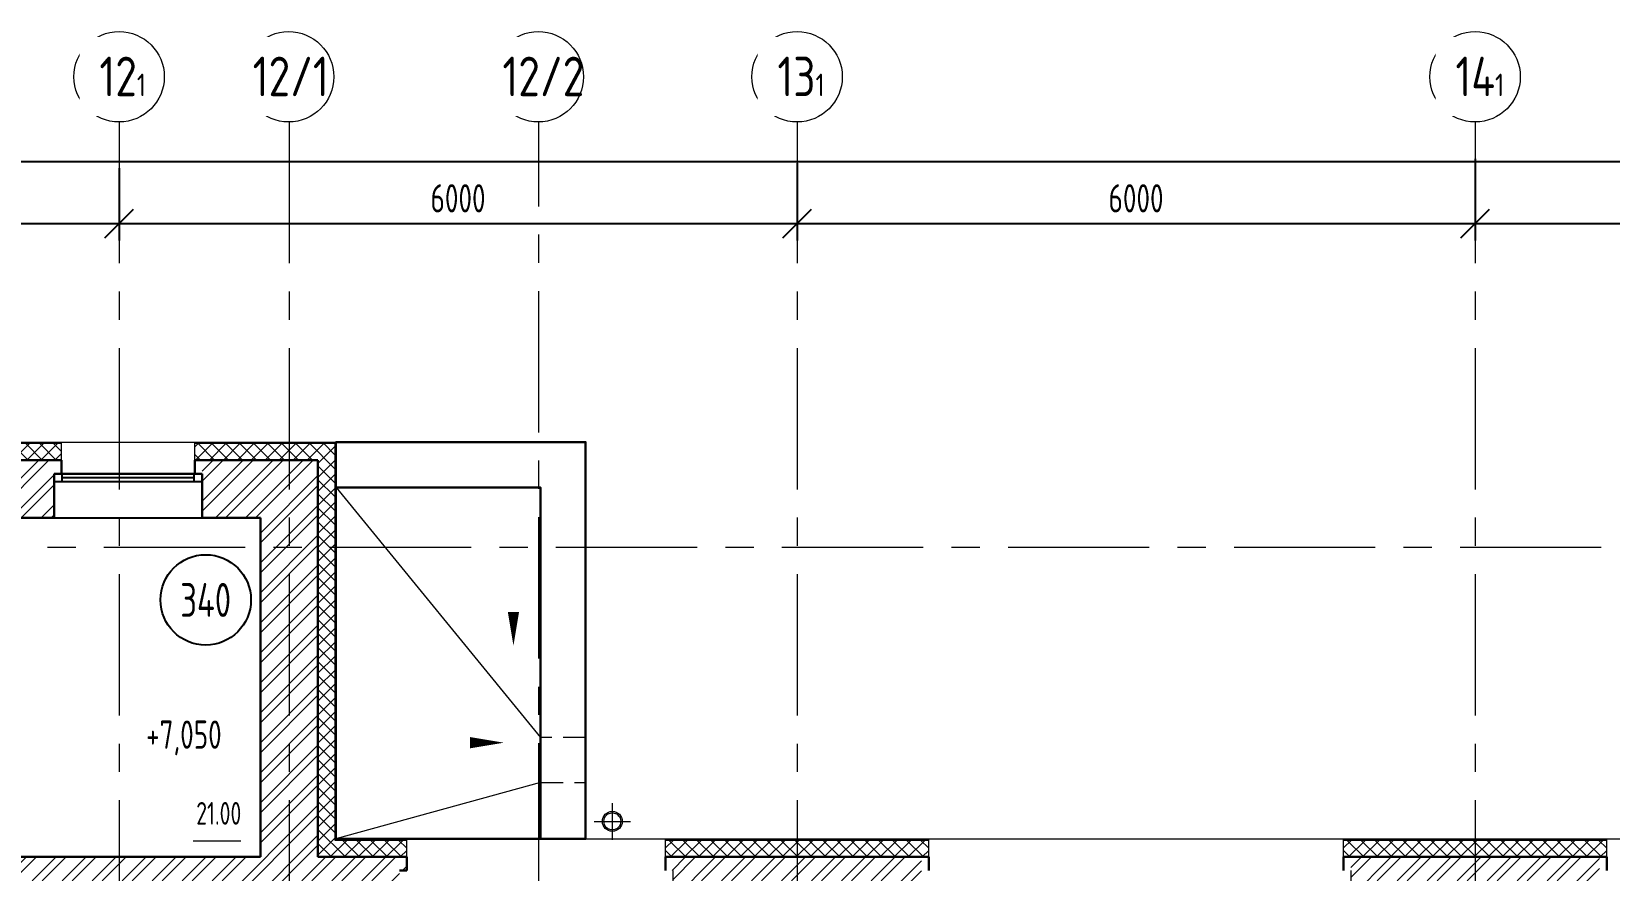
# Model space of a CAD drawing. Header units: millimetres. Extents: x -265044 to 366616, y 0 to 292181.
# Drawn here: x 86868 to 100831, y 127742 to 135163 of the extents above; entities that cross this region are included whole.
import ezdxf
from ezdxf import colors
from ezdxf.entities.mleader import LeaderData, LeaderLine
from ezdxf.enums import TextEntityAlignment as Align
from ezdxf.math import Vec2, Vec3

# ---------------------------------------------------------------- set-up
doc = ezdxf.new("R2010")
doc.units = ezdxf.units.MM
doc.header["$MEASUREMENT"] = 0
doc.header["$PDMODE"] = 3
doc.header["$PDSIZE"] = -4
doc.linetypes.add('CENTER', pattern=[2, 1.25, -0.25, 0.25, -0.25])
doc.linetypes.add('HIDDEN', pattern=[6, 4, -2])
doc.layers.get('0').update_dxf_attribs({"color": 250, "lineweight": 9})
doc.layers.get('Defpoints').update_dxf_attribs({"color": 6})
for name, color, linetype, lineweight in [('18_АР_Водостоки', 7, 'Continuous', 18), ('АР_Маркер экспликации', 239, 'Continuous', 13), ('АР_Навесной фасад', 5, 'Continuous', 5), ('АР_Номер помещения', 1, 'Continuous', 25), ('АР_Оси', 193, 'Continuous', 9), ('АР_Оси размеры', 164, 'Continuous', 9), ('АР_Отметки', 250, 'Continuous', 15), ('АР_Помещения_площадь', 19, 'Continuous', 9), ('АР_Сущ Несущая стена', 202, 'Continuous', 30), ('АР_тонкая линия', 250, 'Continuous', 0), ('АР_Утеплитель', 250, 'Continuous', 9), ('АР_Штриховка кирпич', 250, 'Continuous', 9), ('перекр 0.3', 181, 'Continuous', 30)]:
    doc.layers.add(name, color=color, linetype=linetype, lineweight=lineweight)
doc.layers.add('АР_новое окно', color=160, linetype='Continuous')
doc.styles.add('ISOCPEUR', font='isocpeur.ttf', dxfattribs={"width": 0.7})
doc.styles.get("Standard").update_dxf_attribs({"font": 'isocpeur.ttf'})
doc.styles.add('ГОСТ 2.304', font='isocpeur.ttf', dxfattribs={"width": 0.7})
doc.dimstyles.new('СПДС', dxfattribs={"dimscale": 100, "dimtxt": 2.5, "dimasz": 2.5, "dimexe": 1.5, "dimexo": 0, "dimgap": 1, "dimtad": 1, "dimdec": 0, "dimrnd": 1, "dimtxsty": 'ГОСТ 2.304', "dimblk": 'OBLIQUE', "dimcen": 2.5, "dimdle": 1.5, "dimadec": 0, "dimazin": 2, "dimtfac": 0.75, "dimtdec": 0, "dimtmove": 1, "dimatfit": 3, "dimfxl": 1, "dimtolj": 1, "dimarcsym": 1})

# ---------------------------------------------------------------- blocks, each defined once
blk = doc.blocks.new('*U159')
at = {"layer": 'АР_новое окно', "color": 8, "lineweight": 20}
for p, q in [((0, 1310), (-70, 1310)), ((0, 0), (-70, 0))]:
    blk.add_line(p, q, dxfattribs=at)
at = {"layer": 'АР_новое окно', "color": 8}
for p, q in [((-70, 1310), (-70, 0)), ((-70, 0), (-70, 1310)), ((0, 1310), (0, 0)), ((0, 1240), (-70, 1240)), ((-35, 1240), (-35, 70)), ((0, 70), (-70, 70))]:
    blk.add_line(p, q, dxfattribs=at)
blk = doc.blocks.new('_Oblique')
at = {"color": 8, "linetype": 'ByBlock', "lineweight": -2}
blk.add_line((-0.5, -0.5), (0.5, 0.5), dxfattribs=at)
blk = doc.blocks.new('*D537')
at = {"layer": 'Defpoints', "color": 0, "lineweight": 13, "ltscale": 100, "transparency": 16777216}
for p in [(87642, 133956), (81642, 133836), (87642, 133464)]:
    blk.add_point(p, dxfattribs=at)
at = {"layer": 'АР_Оси размеры', "color": 8, "lineweight": -2, "ltscale": 100, "transparency": 16777216}
for p, q in [((87642, 133956), (87642, 133314)), ((81642, 133836), (81642, 133314)), ((81492, 133464), (87792, 133464))]:
    blk.add_line(p, q, dxfattribs=at)
at = {"layer": 'АР_Оси размеры', "color": 8, "lineweight": -2, "ltscale": 100, "transparency": 16777216, "xscale": 250, "yscale": 250, "zscale": 250, "rotation": 180}
blk.add_blockref('_Oblique', (81642, 133464), dxfattribs=at)
at = {"layer": 'АР_Оси размеры', "color": 8, "lineweight": -2, "ltscale": 100, "transparency": 16777216, "xscale": 250, "yscale": 250, "zscale": 250}
blk.add_blockref('_Oblique', (87642, 133464), dxfattribs=at)
at = {"layer": 'АР_Оси размеры', "color": 8, "ltscale": 100, "transparency": 16777216, "insert": (84642, 133688), "char_height": 250, "attachment_point": 5, "style": 'ГОСТ 2.304'}
blk.add_mtext('\\A1;6000', dxfattribs=at)
blk = doc.blocks.new('*D538')
at = {"layer": 'Defpoints', "color": 0, "lineweight": 13, "ltscale": 100, "transparency": 16777216}
for p in [(87642, 133925), (93642, 133999), (93642, 133464)]:
    blk.add_point(p, dxfattribs=at)
at = {"layer": 'АР_Оси размеры', "color": 8, "lineweight": -2, "ltscale": 100, "transparency": 16777216}
for p, q in [((87642, 133925), (87642, 133314)), ((93642, 133999), (93642, 133314)), ((87492, 133464), (93792, 133464))]:
    blk.add_line(p, q, dxfattribs=at)
at = {"layer": 'АР_Оси размеры', "color": 8, "lineweight": -2, "ltscale": 100, "transparency": 16777216, "xscale": 250, "yscale": 250, "zscale": 250, "rotation": 180}
blk.add_blockref('_Oblique', (87642, 133464), dxfattribs=at)
at = {"layer": 'АР_Оси размеры', "color": 8, "lineweight": -2, "ltscale": 100, "transparency": 16777216, "xscale": 250, "yscale": 250, "zscale": 250}
blk.add_blockref('_Oblique', (93642, 133464), dxfattribs=at)
at = {"layer": 'АР_Оси размеры', "color": 8, "ltscale": 100, "transparency": 16777216, "insert": (90642, 133688), "char_height": 250, "attachment_point": 5, "style": 'ГОСТ 2.304'}
blk.add_mtext('\\A1;6000', dxfattribs=at)
blk = doc.blocks.new('*D539')
at = {"layer": 'Defpoints', "color": 0, "lineweight": 13, "ltscale": 100, "transparency": 16777216}
for p in [(93642, 133999), (99642, 134036), (99642, 133464)]:
    blk.add_point(p, dxfattribs=at)
at = {"layer": 'АР_Оси размеры', "color": 8, "lineweight": -2, "ltscale": 100, "transparency": 16777216}
for p, q in [((93642, 133999), (93642, 133314)), ((99642, 134036), (99642, 133314)), ((93492, 133464), (99792, 133464))]:
    blk.add_line(p, q, dxfattribs=at)
at = {"layer": 'АР_Оси размеры', "color": 8, "lineweight": -2, "ltscale": 100, "transparency": 16777216, "xscale": 250, "yscale": 250, "zscale": 250, "rotation": 180}
blk.add_blockref('_Oblique', (93642, 133464), dxfattribs=at)
at = {"layer": 'АР_Оси размеры', "color": 8, "lineweight": -2, "ltscale": 100, "transparency": 16777216, "xscale": 250, "yscale": 250, "zscale": 250}
blk.add_blockref('_Oblique', (99642, 133464), dxfattribs=at)
at = {"layer": 'АР_Оси размеры', "color": 8, "ltscale": 100, "transparency": 16777216, "insert": (96642, 133688), "char_height": 250, "attachment_point": 5, "style": 'ГОСТ 2.304'}
blk.add_mtext('\\A1;6000', dxfattribs=at)
blk = doc.blocks.new('*D540')
at = {"layer": 'Defpoints', "color": 0, "lineweight": 13, "ltscale": 100, "transparency": 16777216}
for p in [(99642, 134036), (105642, 133965), (105642, 133464)]:
    blk.add_point(p, dxfattribs=at)
at = {"layer": 'АР_Оси размеры', "color": 8, "lineweight": -2, "ltscale": 100, "transparency": 16777216}
for p, q in [((99642, 134036), (99642, 133314)), ((105642, 133965), (105642, 133314)), ((99492, 133464), (105792, 133464))]:
    blk.add_line(p, q, dxfattribs=at)
at = {"layer": 'АР_Оси размеры', "color": 8, "lineweight": -2, "ltscale": 100, "transparency": 16777216, "xscale": 250, "yscale": 250, "zscale": 250, "rotation": 180}
blk.add_blockref('_Oblique', (99642, 133464), dxfattribs=at)
at = {"layer": 'АР_Оси размеры', "color": 8, "lineweight": -2, "ltscale": 100, "transparency": 16777216, "xscale": 250, "yscale": 250, "zscale": 250}
blk.add_blockref('_Oblique', (105642, 133464), dxfattribs=at)
at = {"layer": 'АР_Оси размеры', "color": 8, "ltscale": 100, "transparency": 16777216, "insert": (102642, 133688), "char_height": 250, "attachment_point": 5, "style": 'ГОСТ 2.304'}
blk.add_mtext('\\A1;6000', dxfattribs=at)
blk = doc.blocks.new('*D544')
at = {"layer": 'Defpoints', "color": 0, "lineweight": 13, "ltscale": 100, "transparency": 16777216}
for p in [(51642, 134013), (115152, 134013), (115152, 134013)]:
    blk.add_point(p, dxfattribs=at)
at = {"layer": 'АР_Оси размеры', "color": 8, "lineweight": -2, "ltscale": 100, "transparency": 16777216}
for p, q in [((51642, 134013), (51642, 134163)), ((115152, 134013), (115152, 134163)), ((51492, 134013), (115302, 134013))]:
    blk.add_line(p, q, dxfattribs=at)
at = {"layer": 'АР_Оси размеры', "color": 8, "lineweight": -2, "ltscale": 100, "transparency": 16777216, "xscale": 250, "yscale": 250, "zscale": 250, "rotation": 180}
blk.add_blockref('_Oblique', (51642, 134013), dxfattribs=at)
at = {"layer": 'АР_Оси размеры', "color": 8, "lineweight": -2, "ltscale": 100, "transparency": 16777216, "xscale": 250, "yscale": 250, "zscale": 250}
blk.add_blockref('_Oblique', (115152, 134013), dxfattribs=at)
at = {"layer": 'АР_Оси размеры', "color": 8, "ltscale": 100, "transparency": 16777216, "insert": (83397, 134238), "char_height": 250, "attachment_point": 5, "style": 'ГОСТ 2.304'}
blk.add_mtext('\\A1;63510', dxfattribs=at)
blk = doc.blocks.new('*U220')
at = {"layer": 'АР_Номер помещения', "color": 8}
blk.add_circle((-20092, 2694), 400, dxfattribs=at)
at = {"layer": 'АР_Помещения_площадь', "color": 8}
blk.add_line((-19782, 559), (-20204, 559), dxfattribs=at)
at = {"color": 8, "style": 'ISOCPEUR', "width": 0.7, "flags": 1}
blk.add_attdef('КАТЕГОРИЯ', (-499, -2092), '', height=250, dxfattribs=at)
at = {"layer": 'АР_Номер помещения', "color": 8, "style": 'ISOCPEUR', "width": 0.7}
blk.add_attdef('НОМЕР_ПОМЕЩЕНИЯ', text='', height=300, dxfattribs=at).set_placement((-20092, 2694), align=Align.MIDDLE_CENTER)
at = {"layer": 'АР_Помещения_площадь', "color": 8, "lineweight": 30, "width": 0.7, "flags": 104}
blk.add_attdef('ИМЯ_ПОМЕЩЕНИЯ', text='', height=100, dxfattribs=at).set_placement((158, 1217), align=Align.MIDDLE_CENTER)
at = {"layer": 'АР_Помещения_площадь', "color": 8, "style": 'ISOCPEUR', "width": 0.7}
blk.add_attdef('ПЛОЩАДЬ_ПОМЕЩЕНИЯ', text='', height=200, dxfattribs=at).set_placement((-19777, 806), align=Align.MIDDLE_RIGHT)
blk = doc.blocks.new('_DotSmall')
at = {"color": 8, "linetype": 'ByBlock', "const_width": 0.5}
blk.add_lwpolyline([(-0.0625, 0, 1), (0.0625, 0, 1)], format="xyb", close=True, dxfattribs=at)
blk = doc.blocks.new('A$Cbcf6c787')
at = {"layer": '18_АР_Водостоки', "color": 8}
for p, q in [((0, 162), (0, -162)), ((-162, 0), (162, 0))]:
    blk.add_line(p, q, dxfattribs=at)
for radius in [88.3, 75]:
    blk.add_circle((0, 0), radius, dxfattribs=at)

msp = doc.modelspace()

# ---------------------------------------------------------------- hatches: boundary and pattern name
at = {"layer": 'АР_Утеплитель', "ltscale": 100}
h = msp.add_hatch(dxfattribs=at)
h.set_pattern_fill('ANSI37', color=8, scale=700)
h.set_pattern_definition([(45, (-891237.575, 167262.83), (-61.871843, 61.871843), []), (135, (-891237.575, 167262.83), (-61.871843, -61.871843), [])])
h.paths.add_polyline_path([(87132.4, 131370.7), (81382.4, 131370.7), (81382.4, 127860.7), (80817.4, 127860.7), (80817.4, 128010.7), (81232.4, 128010.7), (81232.4, 131520.7), (87132.4, 131520.7)])
h = msp.add_hatch(dxfattribs=at)
h.set_pattern_fill('ANSI37', color=8, scale=700)
h.set_pattern_definition([(45, (-888182.575, 163752.83), (-61.871843, 61.871843), []), (135, (-888182.575, 163752.83), (-61.871843, -61.871843), [])])
h.paths.add_polyline_path([(90187.4, 127860.7), (89402.4, 127860.7), (89402.4, 131370.7), (88312.4, 131370.7), (88312.4, 131520.7), (89552.4, 131520.7), (89552.4, 128010.7), (90187.4, 128010.7)])
h = msp.add_hatch(dxfattribs=at)
h.set_pattern_fill('ANSI37', color=8, scale=700)
h.set_pattern_definition([(45, (-883562.575, 163752.83), (-61.871843, 61.871843), []), (135, (-883562.575, 163752.83), (-61.871843, -61.871843), [])])
h.paths.add_polyline_path([(94807.4, 127860.7), (92477.4, 127860.7), (92477.4, 128010.7), (94807.4, 128010.7)])
h = msp.add_hatch(dxfattribs=at)
h.set_pattern_fill('ANSI37', color=8, scale=700)
h.set_pattern_definition([(45, (-877562.575, 163752.83), (-61.871843, 61.871843), []), (135, (-877562.575, 163752.83), (-61.871843, -61.871843), [])])
h.paths.add_polyline_path([(100807.4, 127860.7), (98477.4, 127860.7), (98477.4, 128010.7), (100807.4, 128010.7)])
at = {"layer": 'АР_Штриховка кирпич', "ltscale": 100}
h = msp.add_hatch(dxfattribs=at)
h.set_pattern_fill('ANSI32', color=8, scale=500)
h.set_pattern_definition([(45, (-893737.25, 164426.86), (-132.58252, 132.58252), []), (45, (-893648.86, 164426.86), (-132.58252, 132.58252), [])])
h.paths.add_polyline_path([(87067.4, 131370.7), (81382.4, 131370.7), (81382.4, 127860.7), (80882.4, 127860.7), (80882.4, 127350.7), (81997.4, 127350.7), (81997.4, 127860.7), (81892.4, 127860.7), (81892.4, 130860.7), (87067.4, 130860.7)])
h = msp.add_hatch(dxfattribs=at)
h.set_pattern_fill('ANSI32', color=8, scale=500)
h.set_pattern_definition([(45, (-901740.22, 164426.86), (-132.58252, 132.58252), []), (45, (-901651.84, 164426.86), (-132.58252, 132.58252), [])])
h.paths.add_polyline_path([(90999.3, 128908.6), (90962.3, 128908.6)])
h.paths.add_polyline_path([(90122.4, 127350.7), (90122.4, 127741.8), (90187.4, 127741.8), (90187.4, 127860.7), (89402.4, 127860.7), (89402.4, 131370.7), (88377.4, 131370.7), (88377.4, 130860.7), (88892.4, 130860.7), (88892.4, 127860.7), (83697.4, 127860.7), (83697.4, 127350.7)])
h.paths.add_polyline_path([(92542.4, 127741.8), (92542.4, 127350.7), (94742.4, 127350.7), (94742.4, 127860.7), (92477.4, 127860.7), (92477.4, 127741.8)])
h = msp.add_hatch(dxfattribs=at)
h.set_pattern_fill('ANSI32', color=8, scale=500)
h.set_pattern_definition([(45, (-899737.25, 164426.86), (-132.58252, 132.58252), []), (45, (-899648.86, 164426.86), (-132.58252, 132.58252), [])])
h.paths.add_polyline_path([(100742.4, 127860.7), (98542.4, 127860.7), (98542.4, 127350.7), (100742.4, 127350.7)])

# ---------------------------------------------------------------- linework, layer by layer
at = {"color": 8, "linetype": 'Continuous'}
for points in [[(91132.1, 130358.5, 0, 0, 0), (91132.1, 129729.5, 0, 100, 0), (91132.1, 130029.5, 100, 100, 0)], [(90418.5, 128872, 0, 0, 0), (91047.5, 128872, 0, 100, 0), (90747.5, 128872, 100, 100, 0)]]:
    msp.add_lwpolyline(points, format="xyseb", dxfattribs=at)
at = {"color": 8}
for points in [[(92542.4, 127741.8), (92542.4, 127225), (94742.4, 127225), (94742.4, 127602.8)], [(98542.4, 127741.8), (98542.4, 127225), (98642.3, 127225)]]:
    msp.add_lwpolyline(points, dxfattribs=at)
at = {"layer": 'АР_Навесной фасад', "color": 8, "ltscale": 100}
for p, q in [((89552.4, 131520.7), (89552.4, 128010.7)), ((89562.4, 131530.7), (89562.4, 128020.7)), ((89552.4, 128010.7), (90187.4, 128010.7)), ((89562.4, 128020.7), (90187.4, 128020.7)), ((92477.4, 128020.7), (94807.4, 128020.7)), ((92477.4, 128010.7), (94807.4, 128010.7)), ((98477.4, 128020.7), (100807.4, 128020.7)), ((98477.4, 128010.7), (100807.4, 128010.7))]:
    msp.add_line(p, q, dxfattribs=at)
for points in [[(81222.4, 131530.7), (89562.4, 131530.7)], [(81232.4, 131520.7), (87132.4, 131520.7)], [(87132.4, 131370.7), (87132.4, 131530.7)], [(88312.4, 131370.7), (88312.4, 131530.7)], [(88312.4, 131520.7), (89552.4, 131520.7)], [(90187.4, 127860.7), (90187.4, 128020.7)], [(90187.4, 128020.7), (92477.4, 128020.7)], [(92477.4, 127860.7), (92477.4, 128020.7)], [(94807.4, 127860.7), (94807.4, 128020.7)], [(94807.4, 128020.7), (98477.4, 128020.7)], [(98477.4, 127860.7), (98477.4, 128020.7)], [(100807.4, 127860.7), (100807.4, 128020.7)], [(100807.4, 128020.7), (104477.4, 128020.7)]]:
    msp.add_lwpolyline(points, dxfattribs=at)
at = {"layer": 'АР_Навесной фасад', "color": 8, "lineweight": 30, "ltscale": 100}
for points in [[(89561.1, 128020.7), (91771.1, 128020.7), (91771.1, 131530.7), (89561.7, 131530.7)], [(89560.9, 128020.7), (91371.1, 128020.7), (91371.1, 131130.7), (89561.4, 131130.7)]]:
    msp.add_lwpolyline(points, close=True, dxfattribs=at)
at = {"layer": 'АР_новое окно', "color": 8}
msp.add_line((87067.4, 130860.7), (88377.4, 130860.7), dxfattribs=at)
at = {"layer": 'АР_Оси', "color": 8, "linetype": 'CENTER', "ltscale": 1000}
for p, q in [((87642.4, 134363.2), (87642.4, 78630.8)), ((89147.4, 134363.2), (89147.4, 125575.6)), ((91357.4, 125617), (91357.4, 134361.7)), ((93642.4, 134363.2), (93642.4, 78630.8)), ((99642.4, 134363.2), (99642.4, 78630.8)), ((45508.7, 130600.7), (128687.1, 130600.7))]:
    msp.add_line(p, q, dxfattribs=at)
at = {"layer": 'АР_Оси', "color": 8, "ltscale": 0.5}
for centre in [(87642.4, 134763.2), (89142.4, 134763.2), (91352.4, 134763.2), (93642.4, 134763.2), (99642.4, 134763.2)]:
    msp.add_circle(centre, 400, dxfattribs=at)
at = {"layer": 'АР_Сущ Несущая стена', "color": 8, "ltscale": 100}
for p, q in [((81382.4, 131370.7), (87132.4, 131370.7)), ((87132.4, 131251.8), (87132.4, 131370.7)), ((88312.4, 131251.8), (88312.4, 131370.7)), ((89402.4, 131370.7), (89402.4, 127860.7)), ((87067.4, 131251.8), (87067.4, 130860.7)), ((87067.4, 131251.8), (87132.4, 131251.8)), ((88312.4, 131251.8), (88377.4, 131251.8)), ((88377.4, 131251.8), (88377.4, 130860.7)), ((81892.4, 130860.7), (87067.4, 130860.7)), ((88377.4, 130860.7), (88892.4, 130860.7)), ((88892.4, 130860.7), (88892.4, 127860.7)), ((83697.4, 127860.7), (88892.4, 127860.7)), ((89402.4, 127860.7), (90187.4, 127860.7)), ((90187.4, 127741.8), (90187.4, 127860.7)), ((92477.4, 127860.7), (94807.4, 127860.7)), ((92477.4, 127741.8), (92477.4, 127860.7)), ((94807.4, 127741.8), (94807.4, 127860.7)), ((98477.4, 127860.7), (100807.4, 127860.7)), ((98477.4, 127741.8), (98477.4, 127860.7)), ((100807.4, 127741.8), (100807.4, 127860.7)), ((90187.4, 127741.8), (90122.4, 127741.8))]:
    msp.add_line(p, q, dxfattribs=at)
at = {"layer": 'АР_Сущ Несущая стена', "color": 8, "lineweight": 15, "ltscale": 100}
msp.add_line((87067.4, 131251.8), (88377.4, 131251.8), dxfattribs=at)
at = {"layer": 'АР_Сущ Несущая стена', "color": 8, "ltscale": 100}
msp.add_lwpolyline([(88312.4, 131370.7), (89402.4, 131370.7)], dxfattribs=at)
at = {"layer": 'АР_тонкая линия', "color": 8, "ltscale": 100}
for p, q in [((89562.2, 131130.8), (91371.1, 128919)), ((91371.1, 128521.1), (89560.9, 128020.7))]:
    msp.add_line(p, q, dxfattribs=at)
at = {"layer": 'перекр 0.3', "color": 8, "linetype": 'HIDDEN', "lineweight": 5, "ltscale": 50}
msp.add_lwpolyline([(91371.1, 128521.1), (91771.1, 128521.1), (91771.1, 128919), (91371.1, 128919)], close=True, dxfattribs=at)

# ---------------------------------------------------------------- block references
at = {"layer": 'АР_Маркер экспликации', "color": 8}
ref = msp.add_blockref('*U220', (108501, 127441.2), dxfattribs=at)
ref.add_attrib('НОМЕР_ПОМЕЩЕНИЯ', '340', dxfattribs={"layer": 'АР_Номер помещения', "color": 8, "height": 300, "style": 'ISOCPEUR', "width": 0.7}).set_placement((88408.6, 130134.8), align=Align.MIDDLE_CENTER)
ref.add_attrib('ПЛОЩАДЬ_ПОМЕЩЕНИЯ', '21.00', dxfattribs={"layer": 'АР_Помещения_площадь', "color": 8, "height": 200, "style": 'ISOCPEUR', "width": 0.7}).set_placement((88723.9, 128247), align=Align.MIDDLE_RIGHT)
at = {"layer": 'АР_новое окно', "color": 8, "xscale": -1, "rotation": 90}
msp.add_blockref('*U159', (88377.4, 131181.8), dxfattribs=at)
at = {"layer": 'АР_тонкая линия', "color": 8, "ltscale": 100}
msp.add_blockref('A$Cbcf6c787', (92007.2, 128175.9), dxfattribs=at)

# ---------------------------------------------------------------- dimensions: what is measured, and where the dimension line sits
at = {"layer": 'АР_Оси размеры', "color": 8, "ltscale": 100}
for base, p1, p2, picture, middle in [((87642.4, 133463.5), (81642.4, 133836.3), (87642.4, 133955.8), '*D537', (84642.4, 133688.5)), ((93642.4, 133463.5), (87642.4, 133924.7), (93642.4, 133999.2), '*D538', (90642.4, 133688.5)), ((99642.4, 133463.5), (93642.4, 133999.2), (99642.4, 134036.2), '*D539', (96642.4, 133688.5)), ((105642.4, 133463.5), (99642.4, 134036.2), (105642.4, 133965.5), '*D540', (102642.4, 133688.5))]:
    dim = msp.add_linear_dim(base=base, p1=p1, p2=p2, dimstyle='СПДС', override={"dimclrd": 8, "dimclre": 8, "dimclrt": 8}, dxfattribs=at)
    dim.commit()
    dim.dimension.update_dxf_attribs({"geometry": picture, "text_midpoint": middle})

# ---------------------------------------------------------------- leaders
at = {"layer": 'АР_Отметки', "color": 8}
ml = msp.add_multileader_mtext('Standard', dxfattribs=at)
ml.set_content('Л.4', color=8, style='ISOCPEUR')
ml.set_leader_properties(color=8, linetype='Continuous', lineweight=-1)
ml.set_arrow_properties(name='DOTSMALL')
ml.build(insert=Vec2(0, 0))
ml.multileader.update_dxf_attribs({"has_text_frame": 1, "text_left_attachment_type": 4, "text_right_attachment_type": 4, "dogleg_length": 100, "arrow_head_size": 180})
ctx = ml.context
ctx.base_point, ctx.char_height, ctx.arrow_head_size, ctx.landing_gap_size, ctx.plane_origin = Vec3(219850.4, 129601.6), 250, 180, 50, Vec3(247234.1, 117978.5)
ctx.left_attachment, ctx.right_attachment = 4, 4
notes = []
notes.append((ctx, [(0, (0, 0, 0), (0, 0), (1, 0), 1, [])]))
ctx.mtext.insert, ctx.mtext.width, ctx.mtext.line_spacing_style, ctx.mtext.flow_direction = Vec3(219900.4, 129934.9), 852.697, 2, 5
ml = msp.add_multileader_mtext('Standard', dxfattribs=at)
ml.set_content('+11,550', color=8, style='ISOCPEUR')
ml.set_leader_properties(color=8, linetype='Continuous', lineweight=-1)
ml.set_arrow_properties(name='DOTSMALL')
ml.build(insert=Vec2(0, 0))
ml.multileader.update_dxf_attribs({"has_text_frame": 1, "text_left_attachment_type": 4, "text_right_attachment_type": 4, "dogleg_length": 100, "arrow_head_size": 180})
ctx = ml.context
ctx.base_point, ctx.char_height, ctx.arrow_head_size, ctx.landing_gap_size, ctx.plane_origin = Vec3(219245.9, 128951.2), 250, 180, 50, Vec3(217084.7, 128360)
ctx.left_attachment, ctx.right_attachment = 4, 4
notes.append((ctx, [(0, (0, 0, 0), (0, 0), (1, 0), 1, [])]))
ctx.mtext.insert, ctx.mtext.width, ctx.mtext.line_spacing_style, ctx.mtext.flow_direction = Vec3(219295.9, 129284.5), 852.697, 2, 5
ml = msp.add_multileader_mtext('Standard', dxfattribs=at)
ml.set_content('+11,550', color=8, style='ISOCPEUR')
ml.set_leader_properties(color=8, linetype='Continuous', lineweight=-1)
ml.set_arrow_properties(name='DOTSMALL')
ml.build(insert=Vec2(0, 0))
ml.multileader.update_dxf_attribs({"has_text_frame": 1, "text_left_attachment_type": 4, "text_right_attachment_type": 4, "dogleg_length": 100, "arrow_head_size": 180})
ctx = ml.context
ctx.base_point, ctx.char_height, ctx.arrow_head_size, ctx.landing_gap_size, ctx.plane_origin = Vec3(219245.9, 128951.2), 250, 180, 50, Vec3(217084.7, 128360)
ctx.left_attachment, ctx.right_attachment = 4, 4
notes.append((ctx, [(0, (0, 0, 0), (0, 0), (1, 0), 1, [])]))
ctx.mtext.insert, ctx.mtext.width, ctx.mtext.line_spacing_style, ctx.mtext.flow_direction = Vec3(219295.9, 129284.5), 852.697, 2, 5
ml = msp.add_multileader_mtext('Standard', dxfattribs=at)
ml.set_content('+13,200', color=8, style='ISOCPEUR')
ml.set_leader_properties(color=8, linetype='Continuous', lineweight=-1)
ml.set_arrow_properties(name='DOTSMALL')
ml.build(insert=Vec2(0, 0))
ml.multileader.update_dxf_attribs({"has_text_frame": 1, "text_left_attachment_type": 4, "text_right_attachment_type": 4, "dogleg_length": 100, "arrow_head_size": 180})
ctx = ml.context
ctx.base_point, ctx.char_height, ctx.arrow_head_size, ctx.landing_gap_size, ctx.plane_origin = Vec3(224401.7, 128884.7), 250, 180, 50, Vec3(222084.7, 129105)
ctx.left_attachment, ctx.right_attachment = 4, 4
notes.append((ctx, [(0, (0, 0, 0), (0, 0), (1, 0), 1, [])]))
ctx.mtext.insert, ctx.mtext.width, ctx.mtext.line_spacing_style, ctx.mtext.flow_direction = Vec3(224451.7, 129218.1), 852.697, 2, 5
ml = msp.add_multileader_mtext('Standard', dxfattribs=at)
ml.set_content('+7,050', color=8, style='ISOCPEUR')
ml.set_leader_properties(color=8, linetype='Continuous', lineweight=-1)
ml.set_arrow_properties(name='DOTSMALL')
ml.build(insert=Vec2(0, 0))
ml.multileader.update_dxf_attribs({"has_text_frame": 1, "text_left_attachment_type": 4, "text_right_attachment_type": 4, "dogleg_length": 100, "arrow_head_size": 180})
ctx = ml.context
ctx.base_point, ctx.char_height, ctx.arrow_head_size, ctx.landing_gap_size, ctx.plane_origin = Vec3(87831.5, 128735), 250, 180, 50, Vec3(87750.1, 127467.4)
ctx.left_attachment, ctx.right_attachment = 4, 4
notes.append((ctx, [(0, (0, 0, 0), (0, 0), (1, 0), 1, [])]))
ctx.mtext.insert, ctx.mtext.width, ctx.mtext.line_spacing_style, ctx.mtext.flow_direction = Vec3(87881.5, 129068.3), 852.697, 2, 5
for ctx, leaders in notes:
    for number, flags, end, landing, length, lines in leaders:
        leader = LeaderData()
        leader.index, (leader.has_last_leader_line, leader.has_dogleg_vector, leader.attachment_direction) = number, flags
        leader.last_leader_point, leader.dogleg_vector, leader.dogleg_length = Vec3(end), Vec3(landing), length
        for number, points, colour, breaks in lines:
            line = LeaderLine()
            line.index, line.vertices, line.color, line.breaks = number, Vec3.list(points), colors.encode_raw_color(colour), breaks
            leader.lines.append(line)
        ctx.leaders.append(leader)

# ---------------------------------------------------------------- next in the draw order: texts
at = {"layer": 'АР_Оси', "color": 8, "char_height": 350, "width": 123.867, "attachment_point": 1, "line_spacing_factor": 1.149209, "style": 'ГОСТ 2.304', "bg_fill": 2}
for s, insert in [('{\\W0.8;12\\H0.57143x;1}', (87468.3, 134940.9)), ('{\\W0.8;12/1}', (88824.7, 134940.9)), ('{\\W0.8;12/2}', (91034.7, 134940.9))]:
    msp.add_mtext(s, dxfattribs=dict(at, insert=insert))
at = {"layer": 'АР_Оси', "color": 8, "ltscale": 0.5, "char_height": 350, "width": 123.867, "attachment_point": 1, "line_spacing_factor": 1.149209, "style": 'ГОСТ 2.304', "bg_fill": 2}
for s, insert in [('{\\W0.8;13\\H0.57143x;1}', (93468.3, 134940.9)), ('{\\W0.8;14\\H0.57143x;1}', (99468.3, 134940.9))]:
    msp.add_mtext(s, dxfattribs=dict(at, insert=insert))

# ---------------------------------------------------------------- next in the draw order: dimensions: what is measured, and where the dimension line sits
at = {"layer": 'АР_Оси размеры', "color": 8, "ltscale": 100}
dim = msp.add_linear_dim(base=(115152.4, 134013.2), p1=(51642.4, 134013.2), p2=(115152.4, 134013.2), dimstyle='СПДС', override={"dimclrd": 8, "dimclre": 8, "dimclrt": 8}, dxfattribs=at)
dim.commit()
dim.dimension.update_dxf_attribs({"geometry": '*D544', "text_midpoint": (83397.4, 134238.2)})

doc.saveas('drawing.dxf')
